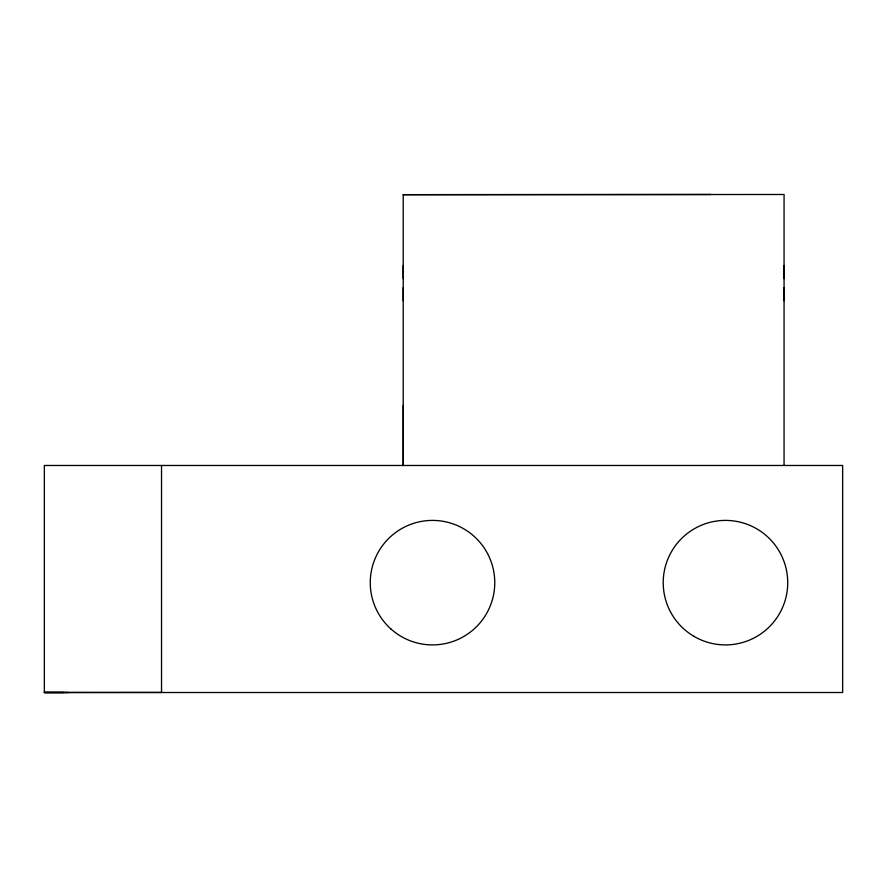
<?xml version="1.0" encoding="UTF-8"?>
<svg xmlns="http://www.w3.org/2000/svg" width="887" height="887" viewBox="0 0 887 887"><rect width="100%" height="100%" fill="white"/><g stroke="black" fill="none" stroke-linecap="round" stroke-linejoin="round"><path stroke-width="1.33" d="M784.064 465.475L784.064 194.486L403.219 194.663L710.82 194.486M403.219 405.448L403.219 465.475L403.219 194.486M403.219 300.671L403.219 287.588M403.219 278.596L403.219 265.512M784.064 300.671L784.064 287.588M784.064 278.596L784.064 265.512M44.35 692.514L842.65 692.514L842.65 465.475L44.35 465.475L44.35 692.514L68.565 692.514M161.478 692.425L44.35 692.47L63.842 692.492M161.534 465.475L161.534 692.514M391.178 629.205A62.256 62.256 0 0 0 493.494 595.177A62.256 62.256 0 0 0 412.876 523.585A62.256 62.256 0 0 0 391.178 629.205M693.845 636.278A62.256 62.256 0 0 0 787.723 583.225A62.256 62.256 0 0 0 694.843 528.452A62.256 62.256 0 0 0 693.845 636.278"/></g></svg>
